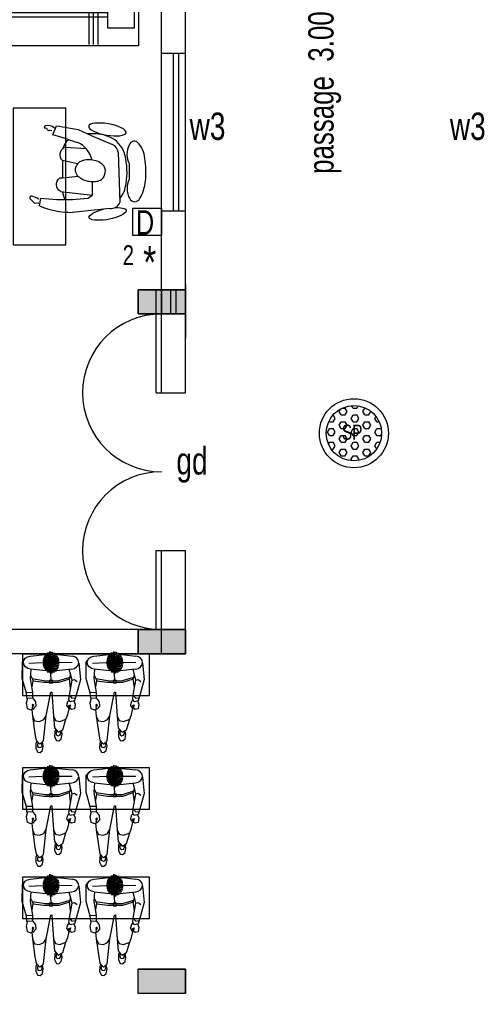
# Model space of a CAD drawing. Header units: metres. Extents: x 191982 to 427160, y -8904 to 80370.
# Drawn here: x 351432 to 355849, y 25742 to 35001 of the extents above; entities that cross this region are included whole.
import ezdxf

# ---------------------------------------------------------------- set-up
doc = ezdxf.new("R2010")
doc.units = ezdxf.units.M
doc.header["$LTSCALE"] = 700
doc.header["$MEASUREMENT"] = 0
doc.layers.get('0').update_dxf_attribs({"lineweight": 9})
for name, color, linetype, lineweight in [('FURNITURE', 7, 'Continuous', 9), ('human', 8, 'Continuous', 9), ('MAIN GATE', 7, 'Continuous', 9), ('MANPLAN', 7, 'Continuous', 9), ('NEW PLANS', 7, 'Continuous', 9)]:
    doc.layers.add(name, color=color, linetype=linetype, lineweight=lineweight)
doc.styles.get("Standard").update_dxf_attribs({"font": 'swisscl.ttf'})

# ---------------------------------------------------------------- blocks, each defined once
blk = doc.blocks.new('A$C68D14229')
for p, q in [((0.53, 0.15), (0.53, 72.15)), ((0.53, 72.15), (36.53, 72.15)), ((36.53, 72.15), (36.53, 0.15)), ((22.29, 60.4), (22.29, 0.15)), ((23.96, 60.4), (23.96, 0.15)), ((25.62, 60.4), (25.62, 0.15)), ((0.53, 56.71), (36, 56.69)), ((0.53, 55.02), (36, 55.02)), ((0.53, 53.36), (36, 53.36)), ((0.11, 9.73), (9.63, 0.15)), ((9.63, 9.58), (0.11, 9.58)), ((9.63, 0), (9.63, 9.58)), ((36.53, 0.15), (0.53, 0.15))]:
    blk.add_line(p, q)
blk.add_lwpolyline([(29.63, 70.7), (7.38, 70.7), (7.38, 60.4), (29.63, 60.4)], close=True)
blk = doc.blocks.new('CHAIR HUMAN')
at = {"layer": 'FURNITURE', "color": 8}
for p, q in [((-28.18, 22.59), (-29.99, 21.39)), ((-26.87, 22.25), (-28.18, 22.59)), ((-26.45, 23.08), (-26.56, 20.53)), ((-3.93, 19.47), (-15.58, 23.06)), ((-26.56, 20.53), (-21.37, 19.91)), ((-20.78, 17.15), (-10.32, 16.32)), ((-11.62, 17.49), (-10.32, 16.32)), ((-10.32, 16.32), (-11.13, 11.96)), ((-4.91, 0.99), (-1.09, 16.82)), ((-20.96, 12.75), (-21.91, 12.95)), ((-16.02, 11.22), (-20.96, 12.75)), ((-17.24, 9.83), (-17.46, 8.82)), ((-17.08, 7.25), (-22.07, 7.18)), ((-8.57, 6.25), (-7.89, 7.38)), ((-21.86, 0.1), (-26.79, -0.42)), ((-21.97, 2.68), (-15.4, 1.86)), ((-28.18, -1.64), (-27.4, -1.72)), ((-26.79, -0.42), (-26.2, -3.51)), ((-19.05, -3.7), (-14.6, -2.65)), ((-14.6, -2.65), (-7.15, -1.1)), ((-26.2, -3.51), (-26.2, -3.51)), ((-26.2, -3.51), (-26.2, -3.51)), ((-22.22, -3.67), (-19.05, -3.7))]:
    blk.add_line(p, q, dxfattribs=at)
at = {"layer": 'FURNITURE', "color": 253}
for p, q in [((-7.74, 8.53), (-7.84, 9.63)), ((-7.89, 7.38), (-7.74, 8.53))]:
    blk.add_line(p, q, dxfattribs=at)
at = {"layer": 'FURNITURE'}
blk.add_line((-22.25, 2.83), (-21.97, 2.68), dxfattribs=at)
for points in [[(-20.01, 17.09, -0.12585), (-18.76, 19.46, -0.12585)], [(-1.39, 15.6, -0.1466), (-0.38, 10.46, -0.10836), (-2.58, 1.41, -0.19652), (-7.57, -3.09, -0.140333), (-15.07, -3.08, -0.015809), (-15.85, -2.91, -0.015809)], [(-21.47, 0.14, -0.171126), (-22.7, 3.27)]]:
    blk.add_lwpolyline(points, format="xyb", dxfattribs=at)
blk.add_lwpolyline([(-22.03, 7.18), (-20.9, 12.74)], dxfattribs=at)
blk.add_lwpolyline([(-0.68, 3.9), (0.35, 8.92, -0.246024), (1.78, 15, -0.627364), (4.93, 14.41, -0.121702), (5.63, 8.35, -0.072521), (3.99, 1.22, -0.181268), (0.53, -3.48, -0.504268), (-1.83, -2.01, -0.233344), (-0.68, 3.9, -0.38021)], format="xyb", close=True, dxfattribs=at)
at = {"layer": 'FURNITURE', "color": 8}
for centre, start, end in [((-19.84, 14.64), 110.5954, 219.206), ((-20.6, 4.94), 123.3791, 231.9897)]:
    blk.add_arc(centre, 2.68, start, end, dxfattribs=at)
at = {"layer": 'FURNITURE', "color": 8, "extrusion": (0, 0, -1)}
for centre, major_axis, ratio, start_param, end_param in [((-21.07, 0.76), (24.86, -0.06), 0.919648, 4.491971, 4.932807), ((-29.52, 21.04), (0, -0.588), 1, -0.181994, 2.206091), ((-37.86, 66.35), (46.66, 0), 1, 1.337822, 1.388802), ((-27.59, -25.99), (47.8, -11.87), 0.939866, 4.610213, 4.814565), ((-4.47, 16.04), (3.47, 0), 1, 4.867739, 6.055789), ((-14.85, 8.96), (2.54, 0), 1, 3.491617, 4.236706), ((-13.09, 6.41), (0, -5.63), 1, 2.594814, 2.913029), ((-12.59, 4.24), (0, -7.86), 1, 2.913029, 3.182008), ((-12.59, 4.24), (7.86, 0), 1, 4.752804, 5.021783), ((-11.96, 6.18), (0, -5.82), 1, 3.450037, 3.73676), ((-10.5, 8.91), (0, -2.76), 1, 3.85574, 4.450397), ((-14.56, 8.79), (0, -2.9), 1, 1.166218, 1.580842), ((-15.1, 8.15), (2.18, 0), 1, 2.108812, 2.908893), ((-20.3, 8.59), (8.35, 0), 1, 0.429031, 1.337682), ((-12.91, 10.84), (0, -5.63), 1, 0.309394, 0.627609), ((-12.23, 12.96), (0, -7.86), 1, 0.040415, 0.309394), ((-12.23, 12.96), (0, -7.86), 1, -0.228563, 0.040415), ((-11.21, 9.18), (3.94, 0), 1, 0.836911, 1.376484), ((6.06, -246.49), (0, -248.16), 1, 3.028829, 3.042968), ((-7.75, 1.79), (2.95, 0), 1, 0.274705, 1.364745), ((-29.74, -2.48), (0.428, 0), 1, 3.842995, 5.296205), ((-28.34, -0.27), (2.87, 0), 1, 0.966213, 2.087194), ((-29.43, -1.43), (0, -0.689), 1, -1.1852, 0.10245), ((-28.47, -1.82), (0, -0.345), 1, 1.956393, 4.171446), ((-34.81, -265.82), (0, -262.45), 1, 3.174422, 3.189594)]:
    blk.add_ellipse(centre, major_axis=major_axis, ratio=ratio, start_param=start_param, end_param=end_param, dxfattribs=at)
at = {"layer": 'FURNITURE'}
blk.add_ellipse((-4.28, 21.29, -17.21), major_axis=(-5.69, 2.31), ratio=0.286876, start_param=2.025834, end_param=7.681694, dxfattribs=at)
at = {"layer": 'FURNITURE', "color": 253, "extrusion": (0, 0, -1)}
blk.add_ellipse((-29.46, -2.23), major_axis=(0.602, 0), ratio=1, start_param=2.087194, end_param=3.199031, dxfattribs=at)
at = {"layer": 'FURNITURE'}
blk.add_ellipse((-9.79, -5.6, -17.21), major_axis=(-6.15, 0.17), ratio=0.3, dxfattribs=at)
blk = doc.blocks.new('Seating Man')
at = {"layer": 'MANPLAN'}
for p, q in [((-143.1, 536.7), (-125.2, 572.5)), ((-125.2, 572.5), (-103.1, 575.2)), ((-103.1, 575.2), (-79.7, 555.9)), ((-79.7, 555.9), (-71.5, 511.9)), ((-141.7, 487.8), (-143.1, 536.7)), ((-132.5, 465.4), (-141.7, 487.8)), ((-139.8, 457.1), (-105.8, 495.6)), ((-127.9, 498.1), (-126.5, 518.1)), ((-121.7, 477.7), (-127.9, 498.1)), ((-126.5, 518.1), (-110, 527)), ((-110, 527), (-92.8, 523.6)), ((-105.8, 495.6), (-69.6, 463.9)), ((-92.8, 523.6), (-83.2, 505.7)), ((-83.2, 505.7), (-88.9, 480.8)), ((-71.5, 511.9), (-79.3, 472.4)), ((-69.6, 463.9), (-44.7, 225.8)), ((-174.7, 227.7), (-151.2, 396)), ((-151.2, 396), (-139.8, 457.1)), ((34.7, 339.4), (71, 382.4)), ((35.4, 424), (53.3, 459.8)), ((36.8, 375.1), (35.4, 424)), ((46, 352.7), (36.8, 375.1)), ((50.6, 385.5), (51.9, 405.4)), ((56.8, 365), (50.6, 385.5)), ((51.9, 405.4), (68.5, 414.4)), ((53.3, 459.8), (75.4, 462.5)), ((68.5, 414.4), (85.7, 410.9)), ((71, 382.4), (114, 357.5)), ((75.4, 462.5), (98.8, 443.3)), ((85.7, 410.9), (95.3, 393)), ((95.3, 393), (90.3, 371.2)), ((98.8, 443.3), (107, 399.2)), ((107, 399.2), (100.4, 365.4)), ((-154.3, 273.1), (-106.9, 279.6)), ((-106.9, 279.6), (-67, 262)), ((25.8, 228.6), (34.7, 339.4)), ((42.6, 270.3), (84.3, 280.5)), ((84.3, 280.5), (143.8, 257.4)), ((114, 357.5), (143.8, 257.4)), ((-182, 164.1), (-174.7, 227.7)), ((-174.7, 227.7), (-154.3, 273.1)), ((-67, 262), (-44.7, 225.8)), ((-44.7, 225.8), (0, 0)), ((8.9, -0.8), (25.8, 228.6)), ((25.8, 228.6), (42.6, 270.3)), ((143.8, 257.4), (161.4, 213.8)), ((161.4, 213.8), (173.2, 158.6)), ((-233.8, 104.7), (-225.1, 156.2)), ((-221.8, 56.6), (-233.8, 104.7)), ((-225.1, 156.2), (-190.9, 168.7)), ((-190.9, 168.7), (-168.7, 157.3)), ((-177.9, 122.1), (-174.1, 140.5)), ((-170.9, 117.2), (-177.9, 122.1)), ((-173.6, 155.1), (-174.7, 144.8)), ((-174.7, 144.8), (-162.7, 124.8)), ((-174.7, 54.4), (-145.4, 93.4)), ((-166, 164.9), (-173.6, 155.1)), ((-162.7, 124.8), (-170.9, 117.2)), ((-160.6, 153.5), (-166, 164.9)), ((-143.8, 135.1), (-160.6, 153.5)), ((-145.4, 93.4), (-143.8, 135.1)), ((149.6, 128.2), (166.9, 150.1)), ((151.9, 116.2), (149.6, 128.2)), ((158.3, 92.6), (152.9, 114.6)), ((174.3, 75.4), (158.3, 92.6)), ((166.9, 150.1), (166.9, 161.4)), ((166.9, 161.4), (180.5, 155.3)), ((180.5, 144), (172.2, 128.2)), ((172.2, 128.2), (186.5, 120.7)), ((177.5, 138.4), (180.7, 123.8)), ((194.8, 165.1), (180.5, 154.1)), ((180.5, 155.3), (180.5, 144)), ((186.5, 120.7), (180.5, 144)), ((224.9, 158.3), (194.8, 165.1)), ((217.4, 84.6), (229.5, 115.4)), ((229.5, 115.4), (224.9, 158.3)), ((-274.9, -133.2), (-236, 6.9)), ((-236, 6.9), (-230.4, 57)), ((-171.9, 5), (-236, 6.9)), ((-230.4, 57), (-171, 54.2)), ((-171.9, 5), (-193.3, -130.4)), ((-171, 54.2), (-171.9, 5)), ((0, 0), (8.9, -0.8)), ((184.6, 92.2), (171.6, 70.9)), ((171.6, 70.9), (176.2, 30.1)), ((176.2, 30.1), (200.4, 57)), ((176.2, 30.1), (201.3, -113.7)), ((224.5, 82.9), (184.6, 92.2)), ((200.4, 57), (233.2, 53.3)), ((246.8, 6.9), (224.5, 82.9)), ((282.1, -118.4), (246.8, 6.9)), ((-171, -107.2), (-180.8, -51.2)), ((187.8, -35.9), (176.2, -130.4)), ((-272.7, -280.7), (-274.9, -133.2)), ((-193.3, -130.4), (-187.7, -218.9)), ((-191.7, -155), (-177.5, -127.7)), ((-177.5, -127.7), (-168.2, -107.2)), ((-177.5, -127.7), (-49.4, -108.2)), ((-168.2, -107.2), (-67, -93.3)), ((-67, -93.3), (78.8, -93.3)), ((-49.4, -108.2), (76, -109.1)), ((14.4, -180.6), (-9.9, -180.6)), ((2.3, -108.6), (-1, -180.6)), ((76, -109.1), (182.7, -142.5)), ((78.8, -93.3), (179, -126.7)), ((201.3, -113.7), (174.7, -217)), ((179, -126.7), (182.7, -142.5)), ((182.7, -142.5), (187.4, -167.6)), ((201.3, -113.7), (224.5, -119.3)), ((224.5, -119.3), (249.6, -100.7)), ((264.2, -276.1), (282.1, -118.4)), ((-209.7, -275.2), (-81.3, -281.3)), ((-194, -219.6), (-16.3, -200.6)), ((19.5, -270.6), (-76, -270.6)), ((21.6, -260.6), (-74.8, -260.6)), ((23.8, -250.6), (-72.8, -250.6)), ((25.9, -240.6), (-69.9, -240.6)), ((28.1, -230.6), (-66, -230.6)), ((30.2, -220.6), (-60.9, -220.6)), ((32.4, -210.6), (-54.4, -210.6)), ((34.5, -200.6), (-45.8, -200.6)), ((36.7, -190.6), (-33.6, -190.6)), ((18.1, -277.8), (80.5, -291)), ((19.9, -200.6), (198.5, -219.6)), ((20.2, -268), (80.9, -280.9)), ((22.3, -258.2), (80.5, -270.6)), ((24.4, -248.4), (79.2, -260.1)), ((26.4, -238.6), (77, -249.4)), ((28.5, -228.8), (73.6, -238.4)), ((30.6, -219.1), (68.9, -227.2)), ((32.7, -209.3), (62.4, -215.6)), ((34.8, -199.5), (53, -203.4)), ((-272.7, -280.7), (-243.1, -320.8)), ((-197.3, -342.4), (-27.2, -360.6)), ((17.3, -280.6), (-76.4, -280.6)), ((15.2, -290.6), (-76, -290.6)), ((13, -300.6), (-74.9, -300.6)), ((10.9, -310.6), (-73, -310.6)), ((8.7, -320.6), (-70.2, -320.6)), ((6.6, -330.6), (-66.5, -330.6)), ((4.5, -340.6), (-61.6, -340.6)), ((2.3, -350.6), (-55.2, -350.6)), ((0.2, -360.6), (-46.9, -360.6)), ((-0.6, -365.8), (35.4, -373.4)), ((1.5, -356), (46.2, -365.5)), ((3.6, -346.2), (54.6, -357.1)), ((5.7, -336.4), (61.3, -348.3)), ((7.7, -326.7), (66.8, -339.2)), ((9.8, -316.9), (71.3, -329.9)), ((11.9, -307.1), (74.8, -320.5)), ((14, -297.3), (77.5, -310.8)), ((16, -287.5), (79.4, -301)), ((40.3, -359.2), (201.9, -342.4)), ((202.3, -280.1), (83.7, -278.9)), ((-2, -370.6), (-35.3, -370.6)), ((-2.7, -380.6), (-14.6, -380.6)), ((-3.7, -380.5), (7, -382.7)), ((-2.7, -375.6), (19.8, -380.4))]:
    blk.add_line(p, q, dxfattribs=at)
for points in [[(-15.1, -88.2), (19.4, -88.2), (19.4, -111.5), (-15.1, -111.5)], [(-12.6, -89.8), (16.6, -89.8), (16.6, -109.9), (-12.6, -109.9)]]:
    blk.add_lwpolyline(points, close=True, dxfattribs=at)
blk.add_ellipse((-187.5, -281.1), major_axis=(72.5, 0), ratio=0.852791, start_param=1.661118, end_param=4.57586, dxfattribs=at)
at = {"layer": 'MANPLAN', "extrusion": (0, 0, -1)}
blk.add_ellipse((192, -281.1), major_axis=(-72.5, 0), ratio=0.852791, start_param=1.661118, end_param=4.57586, dxfattribs=at)
blk = doc.blocks.new('DAS')
at = {"layer": 'MAIN GATE'}
h = blk.add_hatch(dxfattribs=at)
h.set_pattern_fill('HEX', color=1, scale=0.3, style=0)
h.paths.add_polyline_path([(-3163.779, -2.1999, 1), (-3163.253, -2.1999, 1)])
at = {"layer": 'MAIN GATE', "color": 5}
for radius in [0.3279, 0.263]:
    blk.add_circle((-3163.516, -2.1999), radius, dxfattribs=at)
at = {"layer": 'NEW PLANS', "color": 7}
blk.add_text('SP', height=0.144, dxfattribs=at).set_placement((-3163.6314, -2.2621))

msp = doc.modelspace()

# ---------------------------------------------------------------- hatches: boundary and pattern name
at = {"layer": 'NEW PLANS'}
for points in [[(352789.904, 32431.692), (352789.904, 32201.692), (352559.904, 32201.692), (352559.904, 32431.692)], [(352789.904, 32431.692), (352789.904, 32201.692), (352559.904, 32201.692), (352559.904, 32431.692)], [(352789.904, 32431.692), (352789.904, 32201.692), (352559.904, 32201.692), (352559.904, 32431.692)], [(352789.904, 32431.692), (352789.904, 32201.692), (352559.904, 32201.692), (352559.904, 32431.692)], [(352559.904, 32431.692), (352559.904, 32201.692), (352779.904, 32201.692), (352779.904, 32431.692)], [(352559.904, 32431.692), (352559.904, 32201.692), (352779.904, 32201.692), (352779.904, 32431.692)], [(352559.904, 32431.692), (352559.904, 32201.692), (352779.904, 32201.692), (352779.904, 32431.692)], [(352559.904, 32431.692), (352559.904, 32201.692), (352779.904, 32201.692), (352779.904, 32431.692)], [(352789.904, 32431.692), (352789.904, 32201.692), (352559.904, 32201.692), (352559.904, 32431.692)], [(352789.904, 32431.692), (352789.904, 32201.692), (352559.904, 32201.692), (352559.904, 32431.692)], [(352559.904, 32431.692), (352559.904, 32201.692), (352779.904, 32201.692), (352779.904, 32431.692)], [(352559.904, 32431.692), (352559.904, 32201.692), (352779.904, 32201.692), (352779.904, 32431.692)], [(352559.904, 32431.692), (352559.904, 32201.692), (352779.904, 32201.692), (352779.904, 32431.692)], [(352789.904, 32431.692), (352789.904, 32201.692), (352559.904, 32201.692), (352559.904, 32431.692)], [(352789.904, 32431.692), (352789.904, 32201.692), (352559.904, 32201.692), (352559.904, 32431.692)], [(352559.904, 32431.692), (352559.904, 32201.692), (352779.904, 32201.692), (352779.904, 32431.692)], [(352559.904, 32431.692), (352559.904, 32201.692), (352779.904, 32201.692), (352779.904, 32431.692)], [(352789.904, 32431.692), (352789.904, 32201.692), (352559.904, 32201.692), (352559.904, 32431.692)], [(352789.904, 32431.692), (352789.904, 32201.692), (352559.904, 32201.692), (352559.904, 32431.692)], [(352789.904, 32201.692), (352789.904, 32431.692), (352559.904, 32431.692), (352559.904, 32201.692)], [(352789.904, 32201.692), (352789.904, 32431.692), (352559.904, 32431.692), (352559.904, 32201.692)], [(352779.904, 32431.692), (352779.904, 32201.692), (353009.904, 32201.692), (353009.904, 32431.692)], [(352779.904, 32431.692), (352779.904, 32201.692), (353009.904, 32201.692), (353009.904, 32431.692)], [(352779.904, 32431.692), (352779.904, 32201.692), (353009.904, 32201.692), (353009.904, 32431.692)], [(352779.904, 32431.692), (352779.904, 32201.692), (353009.904, 32201.692), (353009.904, 32431.692)], [(352779.904, 32431.692), (352779.904, 32201.692), (353009.904, 32201.692), (353009.904, 32431.692)], [(352779.904, 32431.692), (352779.904, 32201.692), (353009.904, 32201.692), (353009.904, 32431.692)], [(352779.904, 32431.692), (352779.904, 32201.692), (353009.904, 32201.692), (353009.904, 32431.692)], [(352779.904, 32431.692), (352779.904, 32201.692), (353009.904, 32201.692), (353009.904, 32431.692)], [(352779.904, 32431.692), (352779.904, 32201.692), (353009.904, 32201.692), (353009.904, 32431.692)], [(352789.904, 32431.692), (353009.904, 32431.692), (353009.904, 32201.692), (352789.904, 32201.692)], [(352789.904, 32431.692), (353009.904, 32431.692), (353009.904, 32201.692), (352789.904, 32201.692)], [(352789.904, 32431.692), (353009.904, 32431.692), (353009.904, 32201.692), (352789.904, 32201.692)], [(352789.904, 32431.692), (353009.904, 32431.692), (353009.904, 32201.692), (352789.904, 32201.692)], [(352789.904, 32431.692), (353009.904, 32431.692), (353009.904, 32201.692), (352789.904, 32201.692)], [(352789.904, 32431.692), (353009.904, 32431.692), (353009.904, 32201.692), (352789.904, 32201.692)], [(352789.904, 32431.692), (353009.904, 32431.692), (353009.904, 32201.692), (352789.904, 32201.692)], [(352789.904, 32431.692), (353009.904, 32431.692), (353009.904, 32201.692), (352789.904, 32201.692)], [(352789.904, 32431.692), (353009.904, 32431.692), (353009.904, 32201.692), (352789.904, 32201.692)], [(352789.904, 32431.692), (353009.904, 32431.692), (353009.904, 32201.692), (352789.904, 32201.692)], [(352789.904, 32201.692), (353009.904, 32201.692), (353009.904, 32431.692), (352789.904, 32431.692)], [(352789.904, 32201.692), (353009.904, 32201.692), (353009.904, 32431.692), (352789.904, 32431.692)], [(352789.904, 29201.692), (352789.904, 28971.692), (352559.904, 28971.692), (352559.904, 29201.692)], [(352789.904, 29201.692), (352789.904, 28971.692), (352559.904, 28971.692), (352559.904, 29201.692)], [(352789.904, 29201.692), (352789.904, 28971.692), (352559.904, 28971.692), (352559.904, 29201.692)], [(352789.904, 29201.692), (352789.904, 28971.692), (352559.904, 28971.692), (352559.904, 29201.692)], [(352559.904, 29201.692), (352559.904, 28971.692), (352779.904, 28971.692), (352779.904, 29201.692)], [(352559.904, 29201.692), (352559.904, 28971.692), (352779.904, 28971.692), (352779.904, 29201.692)], [(352559.904, 29201.692), (352559.904, 28971.692), (352779.904, 28971.692), (352779.904, 29201.692)], [(352789.904, 29201.692), (352789.904, 28971.692), (352559.904, 28971.692), (352559.904, 29201.692)], [(352789.904, 29201.692), (352789.904, 28971.692), (352559.904, 28971.692), (352559.904, 29201.692)], [(352559.904, 29201.692), (352559.904, 28971.692), (352779.904, 28971.692), (352779.904, 29201.692)], [(352559.904, 29201.692), (352559.904, 28971.692), (352779.904, 28971.692), (352779.904, 29201.692)], [(352789.904, 29201.692), (352789.904, 28971.692), (352559.904, 28971.692), (352559.904, 29201.692)], [(352789.904, 29201.692), (352789.904, 28971.692), (352559.904, 28971.692), (352559.904, 29201.692)], [(352779.904, 29201.692), (352779.904, 28971.692), (353009.904, 28971.692), (353009.904, 29201.692)], [(352779.904, 29201.692), (352779.904, 28971.692), (353009.904, 28971.692), (353009.904, 29201.692)], [(352779.904, 29201.692), (352779.904, 28971.692), (353009.904, 28971.692), (353009.904, 29201.692)], [(352779.904, 29201.692), (352779.904, 28971.692), (353009.904, 28971.692), (353009.904, 29201.692)], [(352779.904, 29201.692), (352779.904, 28971.692), (353009.904, 28971.692), (353009.904, 29201.692)], [(352789.904, 29201.692), (353009.904, 29201.692), (353009.904, 28971.692), (352789.904, 28971.692)], [(352789.904, 29201.692), (353009.904, 29201.692), (353009.904, 28971.692), (352789.904, 28971.692)], [(352789.904, 29201.692), (353009.904, 29201.692), (353009.904, 28971.692), (352789.904, 28971.692)], [(352789.904, 29201.692), (353009.904, 29201.692), (353009.904, 28971.692), (352789.904, 28971.692)], [(352789.904, 29201.692), (353009.904, 29201.692), (353009.904, 28971.692), (352789.904, 28971.692)], [(352789.904, 29201.692), (353009.904, 29201.692), (353009.904, 28971.692), (352789.904, 28971.692)], [(352789.904, 29201.692), (353009.904, 29201.692), (353009.904, 28971.692), (352789.904, 28971.692)], [(352789.904, 29201.692), (353009.904, 29201.692), (353009.904, 28971.692), (352789.904, 28971.692)], [(352789.904, 25971.692), (352789.904, 25741.692), (352559.904, 25741.692), (352559.904, 25971.692)], [(352789.904, 25971.692), (353009.904, 25971.692), (353009.904, 25741.692), (352789.904, 25741.692)]]:
    msp.add_hatch(color=256, dxfattribs=at).paths.add_polyline_path(points)

# ---------------------------------------------------------------- linework, layer by layer
msp.add_lwpolyline([(352508.332, 33208.649), (352780.888, 33208.649), (352780.888, 32947.147), (352508.332, 32947.147)], close=True)
at = {"layer": 'FURNITURE'}
for points in [[(351370.692, 32859.218), (351870.692, 32859.218), (351870.692, 34159.218), (351370.692, 34159.218)], [(352664.289, 28971.692), (352664.289, 28571.692), (351464.289, 28571.692), (351464.289, 28971.692)], [(352664.289, 27890.553), (352664.289, 27490.553), (351464.289, 27490.553), (351464.289, 27890.553)], [(352664.289, 26852.467), (352664.289, 26452.467), (351464.289, 26452.467), (351464.289, 26852.467)]]:
    msp.add_lwpolyline(points, close=True, dxfattribs=at)
at = {"layer": 'NEW PLANS'}
for p, q in [((352779.904, 31451.692), (352779.904, 36046.692)), ((353009.904, 31451.692), (353009.904, 36046.692)), ((352779.904, 34681.692), (353009.904, 34681.692)), ((352894.904, 33181.692), (352894.904, 34681.692)), ((352944.904, 33181.692), (352944.904, 34681.692)), ((352779.904, 33181.692), (353009.904, 33181.692)), ((352779.904, 32201.692), (352779.904, 32661.692)), ((353009.904, 32431.692), (353009.904, 32661.692)), ((353009.904, 32431.692), (353009.904, 32661.692)), ((353009.904, 32431.692), (353009.904, 32661.692)), ((353009.904, 32431.692), (353009.904, 32661.692)), ((353009.904, 32431.692), (353009.904, 32661.692)), ((353009.904, 32431.692), (353009.904, 32661.692)), ((353009.904, 32431.692), (353009.904, 32661.692)), ((353009.904, 32431.692), (353009.904, 32661.692)), ((353009.904, 32201.692), (353009.904, 32661.692)), ((353009.904, 32431.692), (352559.904, 32431.692)), ((353009.904, 32431.692), (352559.904, 32431.692)), ((352559.904, 32431.692), (353009.904, 32431.692)), ((353009.904, 32431.692), (352559.904, 32431.692)), ((353009.904, 32431.692), (352559.904, 32431.692)), ((353009.904, 32431.692), (352559.904, 32431.692)), ((353009.904, 32431.692), (352559.904, 32431.692)), ((352559.904, 32431.692), (353009.904, 32431.692)), ((352559.904, 32431.692), (353009.904, 32431.692)), ((352559.904, 32431.692), (353009.904, 32431.692)), ((352559.904, 32431.692), (353009.904, 32431.692)), ((352559.904, 32431.692), (353009.904, 32431.692)), ((352559.904, 32431.692), (353009.904, 32431.692)), ((352559.904, 32431.692), (353009.904, 32431.692)), ((352559.904, 32431.692), (353009.904, 32431.692)), ((352559.904, 32431.692), (353009.904, 32431.692)), ((352559.904, 32431.692), (353009.904, 32431.692)), ((352559.904, 32431.692), (353009.904, 32431.692)), ((352559.904, 32431.692), (353009.904, 32431.692)), ((352559.904, 32431.692), (353009.904, 32431.692)), ((352559.904, 32431.692), (353009.904, 32431.692)), ((352559.904, 32431.692), (353009.904, 32431.692)), ((352559.904, 32431.692), (353009.904, 32431.692)), ((352559.904, 32431.692), (353009.904, 32431.692)), ((352559.904, 32431.692), (353009.904, 32431.692)), ((352559.904, 32431.692), (353009.904, 32431.692)), ((352559.904, 32431.692), (353009.904, 32431.692)), ((352559.904, 32431.692), (353009.904, 32431.692)), ((352559.904, 32431.692), (353009.904, 32431.692)), ((352559.904, 32431.692), (353009.904, 32431.692)), ((352559.904, 32431.692), (353009.904, 32431.692)), ((352559.904, 32431.692), (353009.904, 32431.692)), ((352559.904, 32431.692), (353009.904, 32431.692)), ((352559.904, 32431.692), (353009.904, 32431.692)), ((352559.904, 32431.692), (353009.904, 32431.692)), ((352559.904, 32431.692), (353009.904, 32431.692)), ((352559.904, 32431.692), (353009.904, 32431.692)), ((352559.904, 32431.692), (353009.904, 32431.692)), ((352559.904, 32431.692), (353009.904, 32431.692)), ((352559.904, 32431.692), (353009.904, 32431.692)), ((353009.904, 32431.692), (352559.904, 32431.692)), ((352559.904, 32201.692), (352559.904, 32431.692)), ((352559.904, 32431.692), (352559.904, 32201.692)), ((353009.904, 32431.692), (352559.904, 32431.692)), ((353009.904, 32431.692), (352559.904, 32431.692)), ((353009.904, 32431.692), (352559.904, 32431.692)), ((353009.904, 32431.692), (352559.904, 32431.692)), ((352559.904, 32431.692), (353009.904, 32431.692)), ((352559.904, 32431.692), (353009.904, 32431.692)), ((352559.904, 32431.692), (353009.904, 32431.692)), ((352559.904, 32431.692), (353009.904, 32431.692)), ((352559.904, 32431.692), (353009.904, 32431.692)), ((352559.904, 32431.692), (353009.904, 32431.692)), ((352559.904, 32431.692), (353009.904, 32431.692)), ((352559.904, 32431.692), (353009.904, 32431.692)), ((352559.904, 32431.692), (353009.904, 32431.692)), ((352559.904, 32431.692), (353009.904, 32431.692)), ((352559.904, 32431.692), (353009.904, 32431.692)), ((352559.904, 32431.692), (353009.904, 32431.692)), ((352559.904, 32431.692), (353009.904, 32431.692)), ((352559.904, 32431.692), (353009.904, 32431.692)), ((352559.904, 32431.692), (353009.904, 32431.692)), ((352559.904, 32431.692), (353009.904, 32431.692)), ((352559.904, 32431.692), (353009.904, 32431.692)), ((353009.904, 32431.692), (352559.904, 32431.692)), ((353009.904, 32431.692), (352559.904, 32431.692)), ((353009.904, 32431.692), (352559.904, 32431.692)), ((353009.904, 32431.692), (352559.904, 32431.692)), ((352559.904, 32431.692), (353009.904, 32431.692)), ((352559.904, 32431.692), (353009.904, 32431.692)), ((352559.904, 32431.692), (353009.904, 32431.692)), ((352559.904, 32431.692), (353009.904, 32431.692)), ((352559.904, 32431.692), (353009.904, 32431.692)), ((352559.904, 32201.692), (352559.904, 32431.692)), ((352559.904, 32431.692), (353009.904, 32431.692)), ((352559.904, 32431.692), (353009.904, 32431.692)), ((352559.904, 32431.692), (353009.904, 32431.692)), ((352559.904, 32431.692), (353009.904, 32431.692)), ((352559.904, 32431.692), (353009.904, 32431.692)), ((352559.904, 32201.692), (352559.904, 32431.692)), ((352559.904, 32431.692), (353009.904, 32431.692)), ((352559.904, 32431.692), (353009.904, 32431.692)), ((352559.904, 32431.692), (353009.904, 32431.692)), ((352559.904, 32431.692), (353009.904, 32431.692)), ((352559.904, 32201.692), (352559.904, 32431.692)), ((353009.904, 32431.692), (352559.904, 32431.692)), ((352559.904, 32431.692), (353009.904, 32431.692)), ((352559.904, 32431.692), (353009.904, 32431.692)), ((352559.904, 32201.692), (352559.904, 32431.692)), ((352559.904, 32431.692), (353009.904, 32431.692)), ((352559.904, 32431.692), (353009.904, 32431.692)), ((352559.904, 32431.692), (353009.904, 32431.692)), ((352559.904, 32431.692), (353009.904, 32431.692)), ((352559.904, 32431.692), (353009.904, 32431.692)), ((352559.904, 32201.692), (352559.904, 32431.692)), ((352559.904, 32431.692), (353009.904, 32431.692)), ((352559.904, 32431.692), (353009.904, 32431.692)), ((352559.904, 32431.692), (353009.904, 32431.692)), ((352559.904, 32431.692), (353009.904, 32431.692)), ((352559.904, 32201.692), (352559.904, 32431.692)), ((353009.904, 32431.692), (352559.904, 32431.692)), ((352559.904, 32431.692), (353009.904, 32431.692)), ((352559.904, 32431.692), (353009.904, 32431.692)), ((352559.904, 32201.692), (352559.904, 32431.692)), ((352559.904, 32431.692), (353009.904, 32431.692)), ((352559.904, 32431.692), (353009.904, 32431.692)), ((352559.904, 32431.692), (353009.904, 32431.692)), ((352559.904, 32431.692), (353009.904, 32431.692)), ((352559.904, 32201.692), (352559.904, 32431.692)), ((353009.904, 32431.692), (352559.904, 32431.692)), ((352559.904, 32431.692), (353009.904, 32431.692)), ((352559.904, 32431.692), (353009.904, 32431.692)), ((352559.904, 32201.692), (352559.904, 32431.692)), ((352559.904, 32431.692), (353009.904, 32431.692)), ((353009.904, 32431.692), (352559.904, 32431.692)), ((352559.904, 32431.692), (352559.904, 32201.692)), ((352559.904, 32201.692), (352559.904, 32431.692)), ((353009.904, 32431.692), (352559.904, 32431.692)), ((352779.904, 32431.692), (352559.904, 32431.692)), ((352729.904, 31451.692), (352729.904, 32431.692)), ((352779.904, 32201.692), (352779.904, 32431.692)), ((352779.904, 32201.692), (352779.904, 32431.692)), ((352779.904, 31451.692), (352779.904, 32431.692)), ((352779.904, 32431.692), (352779.904, 32201.692)), ((352869.904, 32201.692), (352869.904, 32431.692)), ((352919.904, 32201.692), (352919.904, 32431.692)), ((353009.904, 32481.692), (353009.904, 32431.692)), ((353009.904, 32201.692), (353009.904, 32431.692)), ((353009.904, 32201.692), (353009.904, 32431.692)), ((353009.904, 32201.692), (353009.904, 32431.692)), ((353009.904, 32201.692), (353009.904, 32431.692)), ((353009.904, 32201.692), (353009.904, 32431.692)), ((353009.904, 32201.692), (353009.904, 32431.692)), ((353009.904, 32201.692), (353009.904, 32431.692)), ((353009.904, 32201.692), (353009.904, 32431.692)), ((353009.904, 32201.692), (353009.904, 32431.692)), ((353009.904, 32201.692), (353009.904, 32431.692)), ((353009.904, 32201.692), (353009.904, 32431.692)), ((353009.904, 32201.692), (353009.904, 32431.692)), ((353009.904, 32201.692), (353009.904, 32431.692)), ((353009.904, 31451.692), (353009.904, 32431.692)), ((353009.904, 32431.692), (353009.904, 32201.692)), ((353009.904, 32431.692), (353009.904, 32201.692)), ((353009.904, 32431.692), (353009.904, 32201.692)), ((353009.904, 32201.692), (352559.904, 32201.692)), ((353009.904, 32201.692), (352559.904, 32201.692)), ((352779.904, 32201.692), (352559.904, 32201.692)), ((353009.904, 32201.692), (352559.904, 32201.692)), ((353009.904, 32201.692), (352559.904, 32201.692)), ((353009.904, 32201.692), (352559.904, 32201.692)), ((353009.904, 32201.692), (352559.904, 32201.692)), ((352559.904, 32201.692), (353009.904, 32201.692)), ((352559.904, 32201.692), (353009.904, 32201.692)), ((352559.904, 32201.692), (353009.904, 32201.692)), ((352559.904, 32201.692), (353009.904, 32201.692)), ((352559.904, 32201.692), (353009.904, 32201.692)), ((352559.904, 32201.692), (353009.904, 32201.692)), ((352559.904, 32201.692), (353009.904, 32201.692)), ((352559.904, 32201.692), (353009.904, 32201.692)), ((352559.904, 32201.692), (353009.904, 32201.692)), ((352559.904, 32201.692), (353009.904, 32201.692)), ((352559.904, 32201.692), (353009.904, 32201.692)), ((352559.904, 32201.692), (353009.904, 32201.692)), ((352559.904, 32201.692), (353009.904, 32201.692)), ((352559.904, 32201.692), (353009.904, 32201.692)), ((352559.904, 32201.692), (353009.904, 32201.692)), ((352559.904, 32201.692), (353009.904, 32201.692)), ((352559.904, 32201.692), (353009.904, 32201.692)), ((352559.904, 32201.692), (353009.904, 32201.692)), ((352559.904, 32201.692), (353009.904, 32201.692)), ((352559.904, 32201.692), (353009.904, 32201.692)), ((352559.904, 32201.692), (353009.904, 32201.692)), ((352559.904, 32201.692), (353009.904, 32201.692)), ((352559.904, 32201.692), (353009.904, 32201.692)), ((352559.904, 32201.692), (353009.904, 32201.692)), ((352559.904, 32201.692), (353009.904, 32201.692)), ((352559.904, 32201.692), (353009.904, 32201.692)), ((352559.904, 32201.692), (353009.904, 32201.692)), ((352559.904, 32201.692), (353009.904, 32201.692)), ((352559.904, 32201.692), (353009.904, 32201.692)), ((352559.904, 32201.692), (353009.904, 32201.692)), ((352559.904, 32201.692), (353009.904, 32201.692)), ((352559.904, 32201.692), (353009.904, 32201.692)), ((352559.904, 32201.692), (353009.904, 32201.692)), ((352559.904, 32201.692), (353009.904, 32201.692)), ((353009.904, 32201.692), (352559.904, 32201.692)), ((353009.904, 32201.692), (352559.904, 32201.692)), ((353009.904, 32201.692), (352559.904, 32201.692)), ((353009.904, 32201.692), (352559.904, 32201.692)), ((353009.904, 32201.692), (352559.904, 32201.692)), ((352559.904, 32201.692), (353009.904, 32201.692)), ((352559.904, 32201.692), (353009.904, 32201.692)), ((352559.904, 32201.692), (353009.904, 32201.692)), ((352559.904, 32201.692), (353009.904, 32201.692)), ((352559.904, 32201.692), (353009.904, 32201.692)), ((352559.904, 32201.692), (353009.904, 32201.692)), ((352559.904, 32201.692), (353009.904, 32201.692)), ((352559.904, 32201.692), (353009.904, 32201.692)), ((352559.904, 32201.692), (353009.904, 32201.692)), ((352559.904, 32201.692), (353009.904, 32201.692)), ((352559.904, 32201.692), (353009.904, 32201.692)), ((352559.904, 32201.692), (353009.904, 32201.692)), ((352559.904, 32201.692), (353009.904, 32201.692)), ((352559.904, 32201.692), (353009.904, 32201.692)), ((352559.904, 32201.692), (353009.904, 32201.692)), ((352559.904, 32201.692), (353009.904, 32201.692)), ((352559.904, 32201.692), (353009.904, 32201.692)), ((353009.904, 32201.692), (352779.904, 32201.692)), ((353009.904, 32201.692), (353009.904, 31971.692)), ((352729.904, 31451.692), (352779.904, 31451.692)), ((352779.904, 31451.692), (353009.904, 31451.692)), ((352729.904, 29201.692), (352729.904, 29951.692)), ((352729.904, 29951.692), (352779.904, 29951.692)), ((352779.904, 29201.692), (352779.904, 29951.692)), ((352779.904, 29201.692), (352779.904, 29951.692)), ((352779.904, 29951.692), (353009.904, 29951.692)), ((353009.904, 29201.692), (353009.904, 29951.692)), ((353009.904, 29201.692), (353009.904, 29951.692)), ((352559.904, 29201.692), (348577.315, 29201.692)), ((353009.904, 29201.692), (352559.904, 29201.692)), ((352559.904, 28971.692), (352559.904, 29201.692)), ((352559.904, 29201.692), (352559.904, 28971.692)), ((353009.904, 29201.692), (352559.904, 29201.692)), ((353009.904, 29201.692), (352559.904, 29201.692)), ((353009.904, 29201.692), (352559.904, 29201.692)), ((353009.904, 29201.692), (352559.904, 29201.692)), ((352559.904, 29201.692), (353009.904, 29201.692)), ((352559.904, 29201.692), (353009.904, 29201.692)), ((352559.904, 29201.692), (353009.904, 29201.692)), ((352559.904, 29201.692), (353009.904, 29201.692)), ((352559.904, 29201.692), (353009.904, 29201.692)), ((352559.904, 29201.692), (353009.904, 29201.692)), ((352559.904, 29201.692), (353009.904, 29201.692)), ((352559.904, 29201.692), (353009.904, 29201.692)), ((352559.904, 29201.692), (353009.904, 29201.692)), ((352559.904, 29201.692), (353009.904, 29201.692)), ((352559.904, 29201.692), (353009.904, 29201.692)), ((352559.904, 29201.692), (353009.904, 29201.692)), ((352559.904, 29201.692), (353009.904, 29201.692)), ((352559.904, 29201.692), (353009.904, 29201.692)), ((352559.904, 29201.692), (353009.904, 29201.692)), ((352559.904, 29201.692), (353009.904, 29201.692)), ((352559.904, 29201.692), (353009.904, 29201.692)), ((353009.904, 29201.692), (352559.904, 29201.692)), ((353009.904, 29201.692), (352559.904, 29201.692)), ((353009.904, 29201.692), (352559.904, 29201.692)), ((353009.904, 29201.692), (352559.904, 29201.692)), ((352559.904, 29201.692), (353009.904, 29201.692)), ((352559.904, 29201.692), (353009.904, 29201.692)), ((352559.904, 29201.692), (353009.904, 29201.692)), ((352559.904, 29201.692), (353009.904, 29201.692)), ((352559.904, 29201.692), (353009.904, 29201.692)), ((352559.904, 28971.692), (352559.904, 29201.692)), ((352559.904, 29201.692), (353009.904, 29201.692)), ((352559.904, 29201.692), (353009.904, 29201.692)), ((352559.904, 29201.692), (353009.904, 29201.692)), ((352559.904, 29201.692), (353009.904, 29201.692)), ((352559.904, 28971.692), (352559.904, 29201.692)), ((353009.904, 29201.692), (352559.904, 29201.692)), ((352559.904, 29201.692), (353009.904, 29201.692)), ((352559.904, 29201.692), (353009.904, 29201.692)), ((352559.904, 28971.692), (352559.904, 29201.692)), ((352559.904, 29201.692), (353009.904, 29201.692)), ((352559.904, 29201.692), (353009.904, 29201.692)), ((352559.904, 29201.692), (353009.904, 29201.692)), ((352559.904, 29201.692), (353009.904, 29201.692)), ((352559.904, 28971.692), (352559.904, 29201.692)), ((353009.904, 29201.692), (352559.904, 29201.692)), ((352559.904, 29201.692), (353009.904, 29201.692)), ((352559.904, 29201.692), (353009.904, 29201.692)), ((352559.904, 28971.692), (352559.904, 29201.692)), ((352779.904, 28971.692), (352779.904, 29201.692)), ((353009.904, 28971.692), (353009.904, 29201.692)), ((353009.904, 28971.692), (353009.904, 29201.692)), ((353009.904, 28971.692), (353009.904, 29201.692)), ((353009.904, 28971.692), (353009.904, 29201.692)), ((353009.904, 28971.692), (353009.904, 29201.692)), ((353009.904, 28971.692), (353009.904, 29201.692)), ((353009.904, 28971.692), (353009.904, 29201.692)), ((353009.904, 28971.692), (353009.904, 29201.692)), ((353009.904, 28971.692), (353009.904, 29201.692)), ((352559.904, 28971.692), (348697.404, 28971.692)), ((353009.904, 28971.692), (352559.904, 28971.692)), ((353009.904, 28971.692), (352559.904, 28971.692)), ((352779.904, 28971.692), (352559.904, 28971.692)), ((353009.904, 28971.692), (352559.904, 28971.692)), ((353009.904, 28971.692), (352559.904, 28971.692)), ((353009.904, 28971.692), (352559.904, 28971.692)), ((353009.904, 28971.692), (352559.904, 28971.692)), ((352559.904, 28971.692), (353009.904, 28971.692)), ((352559.904, 28971.692), (353009.904, 28971.692)), ((352559.904, 28971.692), (353009.904, 28971.692)), ((352559.904, 28971.692), (353009.904, 28971.692)), ((352559.904, 28971.692), (353009.904, 28971.692)), ((352559.904, 28971.692), (353009.904, 28971.692)), ((352559.904, 28971.692), (353009.904, 28971.692)), ((352559.904, 28971.692), (353009.904, 28971.692)), ((352559.904, 28971.692), (353009.904, 28971.692)), ((352559.904, 28971.692), (353009.904, 28971.692)), ((352559.904, 28971.692), (353009.904, 28971.692)), ((352559.904, 28971.692), (353009.904, 28971.692)), ((352559.904, 28971.692), (353009.904, 28971.692)), ((352559.904, 28971.692), (353009.904, 28971.692)), ((352559.904, 28971.692), (353009.904, 28971.692)), ((352559.904, 28971.692), (353009.904, 28971.692)), ((352559.904, 28971.692), (353009.904, 28971.692)), ((353009.904, 25971.692), (352559.904, 25971.692)), ((353009.904, 25971.692), (352559.904, 25971.692)), ((352559.904, 25741.692), (352559.904, 25971.692)), ((353009.904, 25741.692), (353009.904, 25971.692)), ((353009.904, 25741.692), (352559.904, 25741.692)), ((352779.904, 25741.692), (352559.904, 25741.692))]:
    msp.add_line(p, q, dxfattribs=at)
for points in [[(352559.904, 32201.692), (352559.904, 32431.692), (353009.904, 32431.692), (353009.904, 32201.692)], [(352559.904, 32201.692), (352559.904, 32431.692), (353009.904, 32431.692), (353009.904, 32201.692)], [(352559.904, 32201.692), (352559.904, 32431.692), (353009.904, 32431.692), (353009.904, 32201.692)], [(352559.904, 32201.692), (352559.904, 32431.692), (353009.904, 32431.692), (353009.904, 32201.692)], [(353009.904, 32201.692), (353009.904, 32431.692), (352559.904, 32431.692), (352559.904, 32201.692)], [(353009.904, 32201.692), (353009.904, 32431.692), (352559.904, 32431.692), (352559.904, 32201.692)], [(353009.904, 32201.692), (353009.904, 32431.692), (352559.904, 32431.692), (352559.904, 32201.692)], [(353009.904, 32201.692), (353009.904, 32431.692), (352559.904, 32431.692), (352559.904, 32201.692)], [(352559.904, 32201.692), (352559.904, 32431.692), (353009.904, 32431.692), (353009.904, 32201.692)], [(352559.904, 32201.692), (352559.904, 32431.692), (353009.904, 32431.692), (353009.904, 32201.692)], [(353009.904, 32201.692), (353009.904, 32431.692), (352559.904, 32431.692), (352559.904, 32201.692)], [(353009.904, 32201.692), (353009.904, 32431.692), (352559.904, 32431.692), (352559.904, 32201.692)], [(353009.904, 32201.692), (353009.904, 32431.692), (352559.904, 32431.692), (352559.904, 32201.692)], [(352559.904, 32201.692), (352559.904, 32431.692), (353009.904, 32431.692), (353009.904, 32201.692)], [(352559.904, 32201.692), (352559.904, 32431.692), (353009.904, 32431.692), (353009.904, 32201.692)], [(353009.904, 32201.692), (353009.904, 32431.692), (352559.904, 32431.692), (352559.904, 32201.692)], [(353009.904, 32201.692), (353009.904, 32431.692), (352559.904, 32431.692), (352559.904, 32201.692)], [(352559.904, 32201.692), (352559.904, 32431.692), (353009.904, 32431.692), (353009.904, 32201.692)], [(352559.904, 32201.692), (352559.904, 32431.692), (353009.904, 32431.692), (353009.904, 32201.692)], [(352559.904, 32431.692), (352559.904, 32201.692), (353009.904, 32201.692), (353009.904, 32431.692)], [(352559.904, 32431.692), (352559.904, 32201.692), (353009.904, 32201.692), (353009.904, 32431.692)], [(352559.904, 28971.692), (352559.904, 29201.692), (353009.904, 29201.692), (353009.904, 28971.692)], [(352559.904, 28971.692), (352559.904, 29201.692), (353009.904, 29201.692), (353009.904, 28971.692)], [(352559.904, 28971.692), (352559.904, 29201.692), (353009.904, 29201.692), (353009.904, 28971.692)], [(352559.904, 28971.692), (352559.904, 29201.692), (353009.904, 29201.692), (353009.904, 28971.692)], [(353009.904, 28971.692), (353009.904, 29201.692), (352559.904, 29201.692), (352559.904, 28971.692)], [(353009.904, 28971.692), (353009.904, 29201.692), (352559.904, 29201.692), (352559.904, 28971.692)], [(353009.904, 28971.692), (353009.904, 29201.692), (352559.904, 29201.692), (352559.904, 28971.692)], [(352559.904, 28971.692), (352559.904, 29201.692), (353009.904, 29201.692), (353009.904, 28971.692)], [(352559.904, 28971.692), (352559.904, 29201.692), (353009.904, 29201.692), (353009.904, 28971.692)], [(353009.904, 28971.692), (353009.904, 29201.692), (352559.904, 29201.692), (352559.904, 28971.692)], [(353009.904, 28971.692), (353009.904, 29201.692), (352559.904, 29201.692), (352559.904, 28971.692)], [(352559.904, 28971.692), (352559.904, 29201.692), (353009.904, 29201.692), (353009.904, 28971.692)], [(352559.904, 28971.692), (352559.904, 29201.692), (353009.904, 29201.692), (353009.904, 28971.692)], [(352559.904, 25741.692), (352559.904, 25971.692), (353009.904, 25971.692), (353009.904, 25741.692)]]:
    msp.add_lwpolyline(points, close=True, dxfattribs=at)
for centre in [(352779.904, 31451.692), (352779.904, 29951.692)]:
    msp.add_arc(centre, 750, 90, 270, dxfattribs=at)

# ---------------------------------------------------------------- block references
at = {"layer": 'FURNITURE'}
for name, p, xscale, yscale, zscale, rotation in [('A$C68D14229', (350757.015, 35662.905), 25.000000000091, 25.000000000091, 25.000000000091, 270), ('CHAIR HUMAN', (352514.517, 33738.516), -29.25536651663641, 29.2553665117339, 29.2553665123393, 168.6325072444283)]:
    msp.add_blockref(name, p, dxfattribs=dict(at, xscale=xscale, yscale=yscale, zscale=zscale, rotation=rotation))
at = {"layer": 'human', "xscale": -1, "rotation": 180}
for p in [(351729.442, 28607.074), (352335.082, 28607.074), (351729.442, 27525.935), (352335.082, 27525.935), (351729.442, 26487.849), (352335.082, 26487.849)]:
    msp.add_blockref('Seating Man', p, dxfattribs=at)
at = {"layer": 'MAIN GATE', "xscale": 1000, "yscale": 1000, "zscale": 1000}
msp.add_blockref('DAS', (3518124.29, 33267.85), dxfattribs=at)

# ---------------------------------------------------------------- texts
at = {"attachment_point": 1}
for s, insert, char_height, width in [('D', (352537.335, 33188.234), 234.375, 128.74319), ('2', (352412.133, 32854.734), 187.5, 102.99455), ('*', (352606.22, 32849.255), 312.5, 171.65759)]:
    msp.add_mtext(s, dxfattribs=dict(at, insert=insert, char_height=char_height, width=width))
at = {"layer": 'NEW PLANS'}
msp.add_text('passage  3.00 meter wide', height=240, rotation=90, dxfattribs=at).set_placement((354415.117, 33533.132))
for s, p in [('w3', (353047.433, 33856.02)), ('w3', (355520.066, 33856.02)), ('gd', (352922.023, 30675.481))]:
    msp.add_text(s, height=260, dxfattribs=at).set_placement(p)

doc.saveas('drawing.dxf')
